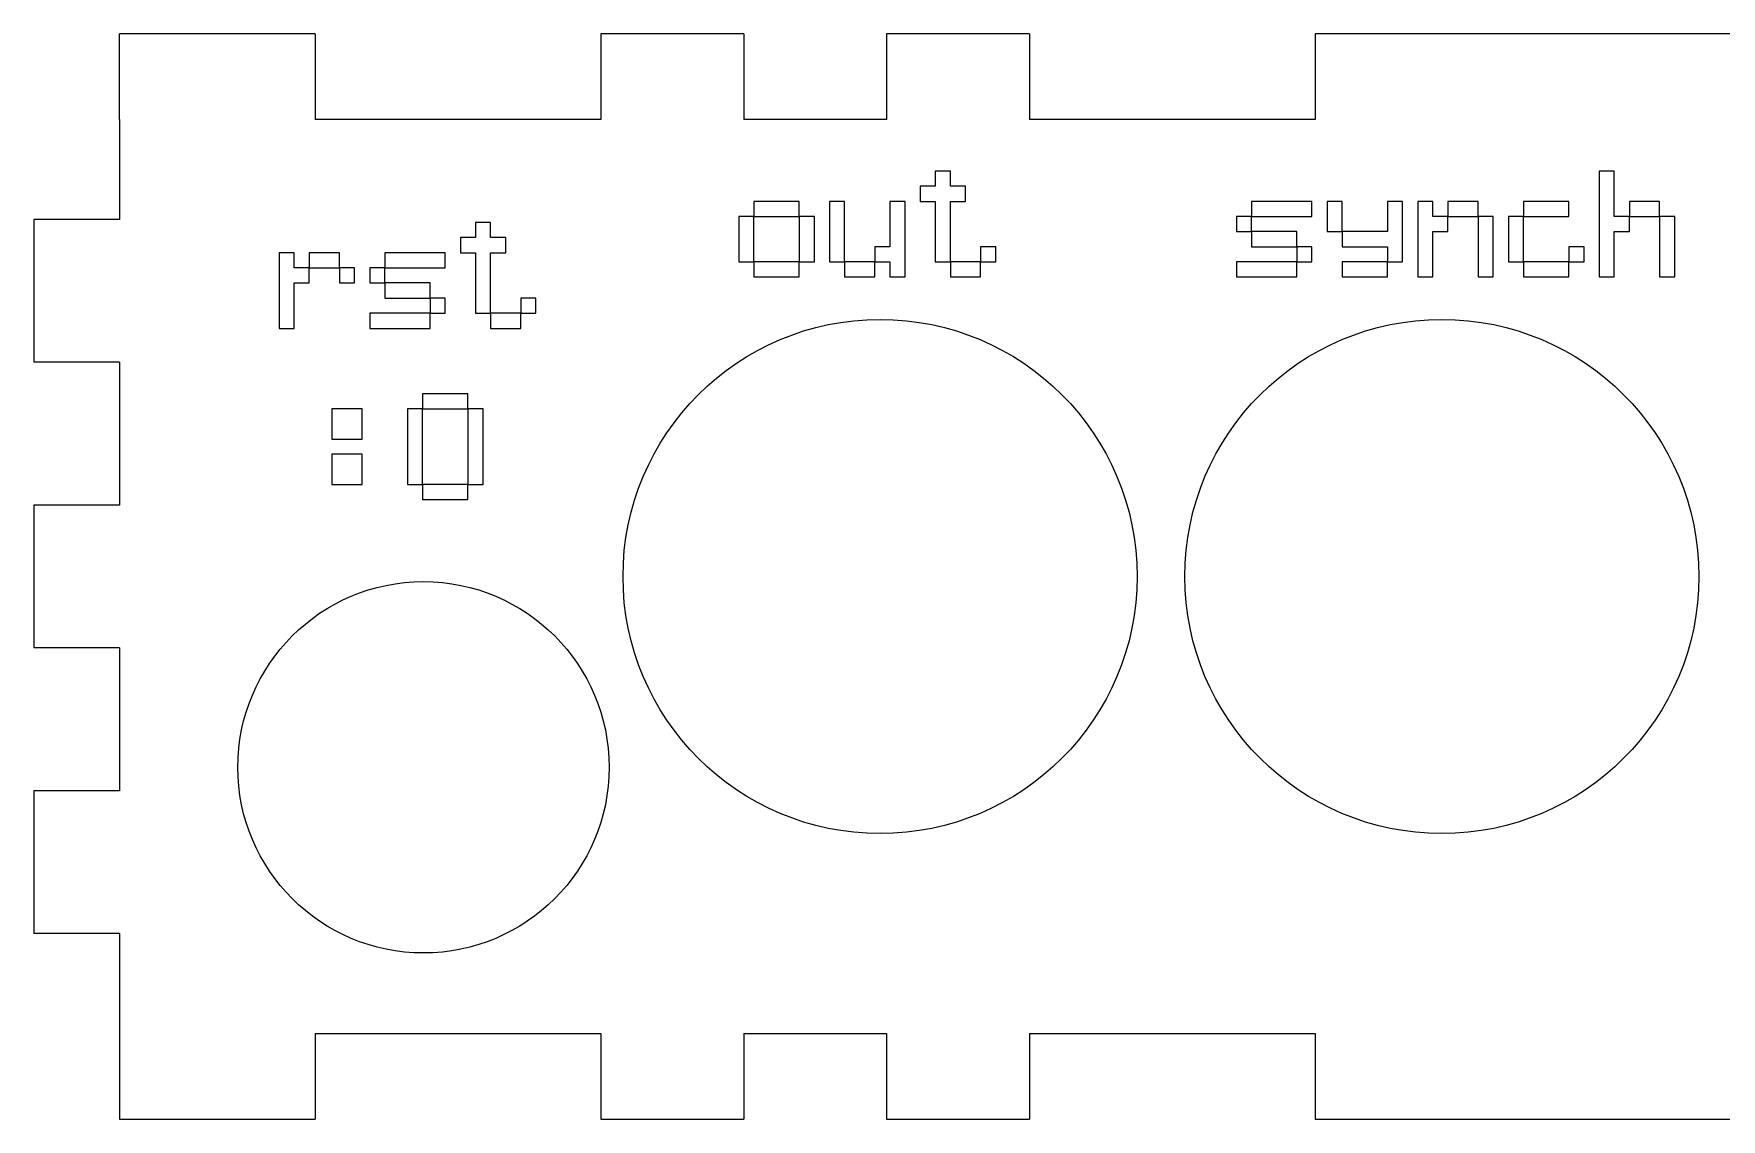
# Model space of a CAD drawing. Header units: centimetres. Extents: x -16.5 to 12.7, y -11 to 12.4.
# Drawn here: x 2.2 to 8.1, y -3.13 to 0.67 of the extents above; entities that cross this region are included whole.
import ezdxf

# ---------------------------------------------------------------- set-up
doc = ezdxf.new("R2010")
doc.units = ezdxf.units.CM
doc.header["$MEASUREMENT"] = 0
doc.layers.add('Layer 1', color=7, linetype='Continuous')

msp = doc.modelspace()

# ---------------------------------------------------------------- linework, layer by layer
at = {"layer": 'Layer 1', "color": 242, "lineweight": 9}
for centre, major_axis, ratio in [((5.16013, -1.23211), (0.90001, 0), 0.9999889), ((7.12687, -1.23211), (0.90001, 0), 0.9999889), ((3.56157, -1.90001), (0.65001, 0), 0.9999846)]:
    msp.add_ellipse(centre, major_axis=major_axis, ratio=ratio, dxfattribs=at)
for points in [[(3.18295, 0.66788), (3.18295, 0.66788), (2.4973, 0.66788), (2.4973, 0.66788)], [(2.4973, 0.36788), (2.4973, 0.36788), (2.4973, 0.66788), (2.4973, 0.66788)], [(3.18295, 0.66788), (3.18295, 0.66788), (3.18295, 0.36788), (3.18295, 0.36788)], [(4.68295, 0.66788), (4.68295, 0.66788), (4.18295, 0.66788), (4.18295, 0.66788)], [(4.18295, 0.66788), (4.18295, 0.66788), (4.18295, 0.36788), (4.18295, 0.36788)], [(4.68295, 0.66788), (4.68295, 0.66788), (4.68295, 0.36788), (4.68295, 0.36788)], [(5.68295, 0.66788), (5.68295, 0.66788), (5.18295, 0.66788), (5.18295, 0.66788)], [(5.18295, 0.66788), (5.18295, 0.66788), (5.18295, 0.36788), (5.18295, 0.36788)], [(5.68295, 0.66788), (5.68295, 0.66788), (5.68295, 0.36788), (5.68295, 0.36788)], [(6.68295, 0.66788), (6.68295, 0.66788), (6.68295, 0.36788), (6.68295, 0.36788)], [(7.18295, 0.66788), (7.18295, 0.66788), (6.68295, 0.66788), (6.68295, 0.66788)], [(7.68295, 0.66788), (7.68295, 0.66788), (7.18295, 0.66788), (7.18295, 0.66788)], [(8.18295, 0.66788), (8.18295, 0.66788), (7.68295, 0.66788), (7.68295, 0.66788)], [(2.4973, 0.36788), (2.4973, 0.36788), (2.4973, 0.01788), (2.4973, 0.01788)], [(3.68295, 0.36788), (3.68295, 0.36788), (3.18295, 0.36788), (3.18295, 0.36788)], [(4.18295, 0.36788), (4.18295, 0.36788), (3.68295, 0.36788), (3.68295, 0.36788)], [(5.18295, 0.36788), (5.18295, 0.36788), (4.68295, 0.36788), (4.68295, 0.36788)], [(6.18295, 0.36788), (6.18295, 0.36788), (5.68295, 0.36788), (5.68295, 0.36788)], [(6.68295, 0.36788), (6.68295, 0.36788), (6.18295, 0.36788), (6.18295, 0.36788)], [(2.49725, 0.01788), (2.49725, 0.01788), (2.19725, 0.01788), (2.19725, 0.01788)], [(2.19729, 0.01788), (2.19729, 0.01788), (2.19729, -0.48212), (2.19729, -0.48212)], [(2.49725, -0.48212), (2.49725, -0.48212), (2.19725, -0.48212), (2.19725, -0.48212)], [(2.4973, -0.48212), (2.4973, -0.48212), (2.4973, -0.98212), (2.4973, -0.98212)], [(2.49725, -0.98212), (2.49725, -0.98212), (2.19725, -0.98212), (2.19725, -0.98212)], [(2.19729, -0.98212), (2.19729, -0.98212), (2.19729, -1.48212), (2.19729, -1.48212)], [(2.49725, -1.48212), (2.49725, -1.48212), (2.19725, -1.48212), (2.19725, -1.48212)], [(2.4973, -1.48212), (2.4973, -1.48212), (2.4973, -1.98212), (2.4973, -1.98212)], [(2.49725, -1.98212), (2.49725, -1.98212), (2.19725, -1.98212), (2.19725, -1.98212)], [(2.19729, -1.98212), (2.19729, -1.98212), (2.19729, -2.48212), (2.19729, -2.48212)], [(2.49725, -2.48212), (2.49725, -2.48212), (2.19725, -2.48212), (2.19725, -2.48212)], [(2.4973, -2.48212), (2.4973, -2.48212), (2.4973, -2.83212), (2.4973, -2.83212)], [(2.4973, -2.83212), (2.4973, -2.83212), (2.4973, -3.13212), (2.4973, -3.13212)], [(3.18295, -2.83212), (3.18295, -2.83212), (4.18295, -2.83212), (4.18295, -2.83212)], [(3.18295, -2.83212), (3.18295, -2.83212), (3.18295, -3.13212), (3.18295, -3.13212)], [(4.18295, -2.83212), (4.18295, -2.83212), (4.18295, -3.13212), (4.18295, -3.13212)], [(4.68297, -2.83212), (4.68297, -2.83212), (5.18295, -2.83212), (5.18295, -2.83212)], [(4.68297, -2.83212), (4.68297, -2.83212), (4.68297, -3.13212), (4.68297, -3.13212)], [(5.18295, -2.83212), (5.18295, -2.83212), (5.18295, -3.13212), (5.18295, -3.13212)], [(5.68295, -2.83212), (5.68295, -2.83212), (6.68295, -2.83212), (6.68295, -2.83212)], [(5.68295, -2.83212), (5.68295, -2.83212), (5.68295, -3.13212), (5.68295, -3.13212)], [(6.68295, -2.83212), (6.68295, -2.83212), (6.68295, -3.13212), (6.68295, -3.13212)], [(2.4973, -3.13212), (2.4973, -3.13212), (3.18295, -3.13212), (3.18295, -3.13212)], [(4.18295, -3.13212), (4.18295, -3.13212), (4.68297, -3.13212), (4.68297, -3.13212)], [(5.18295, -3.13212), (5.18295, -3.13212), (5.68295, -3.13212), (5.68295, -3.13212)], [(6.68295, -3.13212), (6.68295, -3.13212), (8.18295, -3.13212), (8.18295, -3.13212)]]:
    msp.add_open_spline(points, degree=3, dxfattribs=at)
at = {"layer": 'Layer 1', "color": 250, "lineweight": 9}
for points, knots in [([(5.35342, -0.13046), (5.35342, -0.13046), (5.35342, 0.0812), (5.35342, 0.0812), (5.35342, 0.0812), (5.35342, 0.0812), (5.3005, 0.0812), (5.3005, 0.0812), (5.3005, 0.0812), (5.3005, 0.0812), (5.3005, 0.13412), (5.3005, 0.13412), (5.3005, 0.13412), (5.3005, 0.13412), (5.35342, 0.13412), (5.35342, 0.13412), (5.35342, 0.13412), (5.35342, 0.13412), (5.35342, 0.18703), (5.35342, 0.18703), (5.35342, 0.18703), (5.35342, 0.18703), (5.40633, 0.18703), (5.40633, 0.18703), (5.40633, 0.18703), (5.40633, 0.18703), (5.40633, 0.13412), (5.40633, 0.13412), (5.40633, 0.13412), (5.40633, 0.13412), (5.45925, 0.13412), (5.45925, 0.13412), (5.45925, 0.13412), (5.45925, 0.13412), (5.45925, 0.0812), (5.45925, 0.0812), (5.45925, 0.0812), (5.45925, 0.0812), (5.40633, 0.0812), (5.40633, 0.0812), (5.40633, 0.0812), (5.40633, 0.0812), (5.40633, -0.13046), (5.40633, -0.13046), (5.40633, -0.13046), (5.40633, -0.13046), (5.35342, -0.13046), (5.35342, -0.13046)], [0, 0, 0, 0, 0.0769231, 0.0769231, 0.0769231, 0.0769231, 0.1538462, 0.1538462, 0.1538462, 0.1538462, 0.2307692, 0.2307692, 0.2307692, 0.2307692, 0.3076923, 0.3076923, 0.3076923, 0.3076923, 0.3846154, 0.3846154, 0.3846154, 0.3846154, 0.4615385, 0.4615385, 0.4615385, 0.4615385, 0.5384615, 0.5384615, 0.5384615, 0.5384615, 0.6153846, 0.6153846, 0.6153846, 0.6153846, 0.6923077, 0.6923077, 0.6923077, 0.6923077, 0.7692308, 0.7692308, 0.7692308, 0.7692308, 0.8461538, 0.8461538, 0.8461538, 0.8461538, 1, 1, 1, 1]), ([(7.67735, -0.18338), (7.67735, -0.18338), (7.67735, 0.18703), (7.67735, 0.18703), (7.67735, 0.18703), (7.67735, 0.18703), (7.73027, 0.18703), (7.73027, 0.18703), (7.73027, 0.18703), (7.73027, 0.18703), (7.73027, 0.02829), (7.73027, 0.02829), (7.73027, 0.02829), (7.73027, 0.02829), (7.78318, 0.02829), (7.78318, 0.02829), (7.78318, 0.02829), (7.78318, 0.02829), (7.78318, -0.02463), (7.78318, -0.02463), (7.78318, -0.02463), (7.78318, -0.02463), (7.73027, -0.02463), (7.73027, -0.02463), (7.73027, -0.02463), (7.73027, -0.02463), (7.73027, -0.18338), (7.73027, -0.18338), (7.73027, -0.18338), (7.73027, -0.18338), (7.67735, -0.18338), (7.67735, -0.18338)], [0, 0, 0, 0, 0.1111111, 0.1111111, 0.1111111, 0.1111111, 0.2222222, 0.2222222, 0.2222222, 0.2222222, 0.3333333, 0.3333333, 0.3333333, 0.3333333, 0.4444444, 0.4444444, 0.4444444, 0.4444444, 0.5555556, 0.5555556, 0.5555556, 0.5555556, 0.6666667, 0.6666667, 0.6666667, 0.6666667, 0.7777778, 0.7777778, 0.7777778, 0.7777778, 1, 1, 1, 1]), ([(4.71842, 0.02829), (4.71842, 0.02829), (4.71842, 0.0812), (4.71842, 0.0812), (4.71842, 0.0812), (4.71842, 0.0812), (4.87717, 0.0812), (4.87717, 0.0812), (4.87717, 0.0812), (4.87717, 0.0812), (4.87717, 0.02829), (4.87717, 0.02829), (4.87717, 0.02829), (4.87717, 0.02829), (4.71842, 0.02829), (4.71842, 0.02829)], [0, 0, 0, 0, 0.2, 0.2, 0.2, 0.2, 0.4, 0.4, 0.4, 0.4, 0.6, 0.6, 0.6, 0.6, 1, 1, 1, 1]), ([(4.983, -0.13046), (4.983, -0.13046), (4.983, 0.0812), (4.983, 0.0812), (4.983, 0.0812), (4.983, 0.0812), (5.03592, 0.0812), (5.03592, 0.0812), (5.03592, 0.0812), (5.03592, 0.0812), (5.03592, -0.13046), (5.03592, -0.13046), (5.03592, -0.13046), (5.03592, -0.13046), (4.983, -0.13046), (4.983, -0.13046)], [0, 0, 0, 0, 0.2, 0.2, 0.2, 0.2, 0.4, 0.4, 0.4, 0.4, 0.6, 0.6, 0.6, 0.6, 1, 1, 1, 1]), ([(5.19467, -0.18338), (5.19467, -0.18338), (5.19467, -0.13046), (5.19467, -0.13046), (5.19467, -0.13046), (5.19467, -0.13046), (5.14175, -0.13046), (5.14175, -0.13046), (5.14175, -0.13046), (5.14175, -0.13046), (5.14175, -0.07755), (5.14175, -0.07755), (5.14175, -0.07755), (5.14175, -0.07755), (5.19467, -0.07755), (5.19467, -0.07755), (5.19467, -0.07755), (5.19467, -0.07755), (5.19467, 0.0812), (5.19467, 0.0812), (5.19467, 0.0812), (5.19467, 0.0812), (5.24758, 0.0812), (5.24758, 0.0812), (5.24758, 0.0812), (5.24758, 0.0812), (5.24758, -0.18338), (5.24758, -0.18338), (5.24758, -0.18338), (5.24758, -0.18338), (5.19467, -0.18338), (5.19467, -0.18338)], [0, 0, 0, 0, 0.1111111, 0.1111111, 0.1111111, 0.1111111, 0.2222222, 0.2222222, 0.2222222, 0.2222222, 0.3333333, 0.3333333, 0.3333333, 0.3333333, 0.4444444, 0.4444444, 0.4444444, 0.4444444, 0.5555556, 0.5555556, 0.5555556, 0.5555556, 0.6666667, 0.6666667, 0.6666667, 0.6666667, 0.7777778, 0.7777778, 0.7777778, 0.7777778, 1, 1, 1, 1]), ([(6.46027, 0.02829), (6.46027, 0.02829), (6.46027, 0.0812), (6.46027, 0.0812), (6.46027, 0.0812), (6.46027, 0.0812), (6.67193, 0.0812), (6.67193, 0.0812), (6.67193, 0.0812), (6.67193, 0.0812), (6.67193, 0.02829), (6.67193, 0.02829), (6.67193, 0.02829), (6.67193, 0.02829), (6.46027, 0.02829), (6.46027, 0.02829)], [0, 0, 0, 0, 0.2, 0.2, 0.2, 0.2, 0.4, 0.4, 0.4, 0.4, 0.6, 0.6, 0.6, 0.6, 1, 1, 1, 1]), ([(6.72485, -0.02463), (6.72485, -0.02463), (6.72485, 0.0812), (6.72485, 0.0812), (6.72485, 0.0812), (6.72485, 0.0812), (6.77777, 0.0812), (6.77777, 0.0812), (6.77777, 0.0812), (6.77777, 0.0812), (6.77777, -0.02463), (6.77777, -0.02463), (6.77777, -0.02463), (6.77777, -0.02463), (6.72485, -0.02463), (6.72485, -0.02463)], [0, 0, 0, 0, 0.2, 0.2, 0.2, 0.2, 0.4, 0.4, 0.4, 0.4, 0.6, 0.6, 0.6, 0.6, 1, 1, 1, 1]), ([(6.93652, -0.13046), (6.93652, -0.13046), (6.93652, -0.07755), (6.93652, -0.07755), (6.93652, -0.07755), (6.93652, -0.07755), (6.77777, -0.07755), (6.77777, -0.07755), (6.77777, -0.07755), (6.77777, -0.07755), (6.77777, -0.02463), (6.77777, -0.02463), (6.77777, -0.02463), (6.77777, -0.02463), (6.93652, -0.02463), (6.93652, -0.02463), (6.93652, -0.02463), (6.93652, -0.02463), (6.93652, 0.0812), (6.93652, 0.0812), (6.93652, 0.0812), (6.93652, 0.0812), (6.98943, 0.0812), (6.98943, 0.0812), (6.98943, 0.0812), (6.98943, 0.0812), (6.98943, -0.13046), (6.98943, -0.13046), (6.98943, -0.13046), (6.98943, -0.13046), (6.93652, -0.13046), (6.93652, -0.13046)], [0, 0, 0, 0, 0.1111111, 0.1111111, 0.1111111, 0.1111111, 0.2222222, 0.2222222, 0.2222222, 0.2222222, 0.3333333, 0.3333333, 0.3333333, 0.3333333, 0.4444444, 0.4444444, 0.4444444, 0.4444444, 0.5555556, 0.5555556, 0.5555556, 0.5555556, 0.6666667, 0.6666667, 0.6666667, 0.6666667, 0.7777778, 0.7777778, 0.7777778, 0.7777778, 1, 1, 1, 1]), ([(7.04235, -0.18338), (7.04235, -0.18338), (7.04235, 0.0812), (7.04235, 0.0812), (7.04235, 0.0812), (7.04235, 0.0812), (7.09527, 0.0812), (7.09527, 0.0812), (7.09527, 0.0812), (7.09527, 0.0812), (7.09527, 0.02829), (7.09527, 0.02829), (7.09527, 0.02829), (7.09527, 0.02829), (7.14818, 0.02829), (7.14818, 0.02829), (7.14818, 0.02829), (7.14818, 0.02829), (7.14818, -0.02463), (7.14818, -0.02463), (7.14818, -0.02463), (7.14818, -0.02463), (7.09527, -0.02463), (7.09527, -0.02463), (7.09527, -0.02463), (7.09527, -0.02463), (7.09527, -0.18338), (7.09527, -0.18338), (7.09527, -0.18338), (7.09527, -0.18338), (7.04235, -0.18338), (7.04235, -0.18338)], [0, 0, 0, 0, 0.1111111, 0.1111111, 0.1111111, 0.1111111, 0.2222222, 0.2222222, 0.2222222, 0.2222222, 0.3333333, 0.3333333, 0.3333333, 0.3333333, 0.4444444, 0.4444444, 0.4444444, 0.4444444, 0.5555556, 0.5555556, 0.5555556, 0.5555556, 0.6666667, 0.6666667, 0.6666667, 0.6666667, 0.7777778, 0.7777778, 0.7777778, 0.7777778, 1, 1, 1, 1]), ([(7.14818, 0.02829), (7.14818, 0.02829), (7.14818, 0.0812), (7.14818, 0.0812), (7.14818, 0.0812), (7.14818, 0.0812), (7.25402, 0.0812), (7.25402, 0.0812), (7.25402, 0.0812), (7.25402, 0.0812), (7.25402, 0.02829), (7.25402, 0.02829), (7.25402, 0.02829), (7.25402, 0.02829), (7.14818, 0.02829), (7.14818, 0.02829)], [0, 0, 0, 0, 0.2, 0.2, 0.2, 0.2, 0.4, 0.4, 0.4, 0.4, 0.6, 0.6, 0.6, 0.6, 1, 1, 1, 1]), ([(7.41277, 0.02829), (7.41277, 0.02829), (7.41277, 0.0812), (7.41277, 0.0812), (7.41277, 0.0812), (7.41277, 0.0812), (7.57152, 0.0812), (7.57152, 0.0812), (7.57152, 0.0812), (7.57152, 0.0812), (7.57152, 0.02829), (7.57152, 0.02829), (7.57152, 0.02829), (7.57152, 0.02829), (7.41277, 0.02829), (7.41277, 0.02829)], [0, 0, 0, 0, 0.2, 0.2, 0.2, 0.2, 0.4, 0.4, 0.4, 0.4, 0.6, 0.6, 0.6, 0.6, 1, 1, 1, 1]), ([(7.78318, 0.02829), (7.78318, 0.02829), (7.78318, 0.0812), (7.78318, 0.0812), (7.78318, 0.0812), (7.78318, 0.0812), (7.88902, 0.0812), (7.88902, 0.0812), (7.88902, 0.0812), (7.88902, 0.0812), (7.88902, 0.02829), (7.88902, 0.02829), (7.88902, 0.02829), (7.88902, 0.02829), (7.78318, 0.02829), (7.78318, 0.02829)], [0, 0, 0, 0, 0.2, 0.2, 0.2, 0.2, 0.4, 0.4, 0.4, 0.4, 0.6, 0.6, 0.6, 0.6, 1, 1, 1, 1]), ([(3.74387, -0.31046), (3.74387, -0.31046), (3.74387, -0.0988), (3.74387, -0.0988), (3.74387, -0.0988), (3.74387, -0.0988), (3.69095, -0.0988), (3.69095, -0.0988), (3.69095, -0.0988), (3.69095, -0.0988), (3.69095, -0.04588), (3.69095, -0.04588), (3.69095, -0.04588), (3.69095, -0.04588), (3.74387, -0.04588), (3.74387, -0.04588), (3.74387, -0.04588), (3.74387, -0.04588), (3.74387, 0.00703), (3.74387, 0.00703), (3.74387, 0.00703), (3.74387, 0.00703), (3.79678, 0.00703), (3.79678, 0.00703), (3.79678, 0.00703), (3.79678, 0.00703), (3.79678, -0.04588), (3.79678, -0.04588), (3.79678, -0.04588), (3.79678, -0.04588), (3.8497, -0.04588), (3.8497, -0.04588), (3.8497, -0.04588), (3.8497, -0.04588), (3.8497, -0.0988), (3.8497, -0.0988), (3.8497, -0.0988), (3.8497, -0.0988), (3.79678, -0.0988), (3.79678, -0.0988), (3.79678, -0.0988), (3.79678, -0.0988), (3.79678, -0.31046), (3.79678, -0.31046), (3.79678, -0.31046), (3.79678, -0.31046), (3.74387, -0.31046), (3.74387, -0.31046)], [0, 0, 0, 0, 0.0769231, 0.0769231, 0.0769231, 0.0769231, 0.1538462, 0.1538462, 0.1538462, 0.1538462, 0.2307692, 0.2307692, 0.2307692, 0.2307692, 0.3076923, 0.3076923, 0.3076923, 0.3076923, 0.3846154, 0.3846154, 0.3846154, 0.3846154, 0.4615385, 0.4615385, 0.4615385, 0.4615385, 0.5384615, 0.5384615, 0.5384615, 0.5384615, 0.6153846, 0.6153846, 0.6153846, 0.6153846, 0.6923077, 0.6923077, 0.6923077, 0.6923077, 0.7692308, 0.7692308, 0.7692308, 0.7692308, 0.8461538, 0.8461538, 0.8461538, 0.8461538, 1, 1, 1, 1]), ([(4.6655, -0.13046), (4.6655, -0.13046), (4.6655, 0.02829), (4.6655, 0.02829), (4.6655, 0.02829), (4.6655, 0.02829), (4.71842, 0.02829), (4.71842, 0.02829), (4.71842, 0.02829), (4.71842, 0.02829), (4.71842, -0.13046), (4.71842, -0.13046), (4.71842, -0.13046), (4.71842, -0.13046), (4.6655, -0.13046), (4.6655, -0.13046)], [0, 0, 0, 0, 0.2, 0.2, 0.2, 0.2, 0.4, 0.4, 0.4, 0.4, 0.6, 0.6, 0.6, 0.6, 1, 1, 1, 1]), ([(4.87717, -0.13046), (4.87717, -0.13046), (4.87717, 0.02829), (4.87717, 0.02829), (4.87717, 0.02829), (4.87717, 0.02829), (4.93008, 0.02829), (4.93008, 0.02829), (4.93008, 0.02829), (4.93008, 0.02829), (4.93008, -0.13046), (4.93008, -0.13046), (4.93008, -0.13046), (4.93008, -0.13046), (4.87717, -0.13046), (4.87717, -0.13046)], [0, 0, 0, 0, 0.2, 0.2, 0.2, 0.2, 0.4, 0.4, 0.4, 0.4, 0.6, 0.6, 0.6, 0.6, 1, 1, 1, 1]), ([(6.40735, -0.02463), (6.40735, -0.02463), (6.40735, 0.02829), (6.40735, 0.02829), (6.40735, 0.02829), (6.40735, 0.02829), (6.46027, 0.02829), (6.46027, 0.02829), (6.46027, 0.02829), (6.46027, 0.02829), (6.46027, -0.02463), (6.46027, -0.02463), (6.46027, -0.02463), (6.46027, -0.02463), (6.40735, -0.02463), (6.40735, -0.02463)], [0, 0, 0, 0, 0.2, 0.2, 0.2, 0.2, 0.4, 0.4, 0.4, 0.4, 0.6, 0.6, 0.6, 0.6, 1, 1, 1, 1]), ([(7.25402, -0.18338), (7.25402, -0.18338), (7.25402, 0.02829), (7.25402, 0.02829), (7.25402, 0.02829), (7.25402, 0.02829), (7.30693, 0.02829), (7.30693, 0.02829), (7.30693, 0.02829), (7.30693, 0.02829), (7.30693, -0.18338), (7.30693, -0.18338), (7.30693, -0.18338), (7.30693, -0.18338), (7.25402, -0.18338), (7.25402, -0.18338)], [0, 0, 0, 0, 0.2, 0.2, 0.2, 0.2, 0.4, 0.4, 0.4, 0.4, 0.6, 0.6, 0.6, 0.6, 1, 1, 1, 1]), ([(7.35985, -0.13046), (7.35985, -0.13046), (7.35985, 0.02829), (7.35985, 0.02829), (7.35985, 0.02829), (7.35985, 0.02829), (7.41277, 0.02829), (7.41277, 0.02829), (7.41277, 0.02829), (7.41277, 0.02829), (7.41277, -0.13046), (7.41277, -0.13046), (7.41277, -0.13046), (7.41277, -0.13046), (7.35985, -0.13046), (7.35985, -0.13046)], [0, 0, 0, 0, 0.2, 0.2, 0.2, 0.2, 0.4, 0.4, 0.4, 0.4, 0.6, 0.6, 0.6, 0.6, 1, 1, 1, 1]), ([(7.88902, -0.18338), (7.88902, -0.18338), (7.88902, 0.02829), (7.88902, 0.02829), (7.88902, 0.02829), (7.88902, 0.02829), (7.94193, 0.02829), (7.94193, 0.02829), (7.94193, 0.02829), (7.94193, 0.02829), (7.94193, -0.18338), (7.94193, -0.18338), (7.94193, -0.18338), (7.94193, -0.18338), (7.88902, -0.18338), (7.88902, -0.18338)], [0, 0, 0, 0, 0.2, 0.2, 0.2, 0.2, 0.4, 0.4, 0.4, 0.4, 0.6, 0.6, 0.6, 0.6, 1, 1, 1, 1]), ([(6.46027, -0.07755), (6.46027, -0.07755), (6.46027, -0.02463), (6.46027, -0.02463), (6.46027, -0.02463), (6.46027, -0.02463), (6.61902, -0.02463), (6.61902, -0.02463), (6.61902, -0.02463), (6.61902, -0.02463), (6.61902, -0.07755), (6.61902, -0.07755), (6.61902, -0.07755), (6.61902, -0.07755), (6.46027, -0.07755), (6.46027, -0.07755)], [0, 0, 0, 0, 0.2, 0.2, 0.2, 0.2, 0.4, 0.4, 0.4, 0.4, 0.6, 0.6, 0.6, 0.6, 1, 1, 1, 1]), ([(3.05595, -0.36338), (3.05595, -0.36338), (3.05595, -0.0988), (3.05595, -0.0988), (3.05595, -0.0988), (3.05595, -0.0988), (3.10887, -0.0988), (3.10887, -0.0988), (3.10887, -0.0988), (3.10887, -0.0988), (3.10887, -0.15171), (3.10887, -0.15171), (3.10887, -0.15171), (3.10887, -0.15171), (3.16178, -0.15171), (3.16178, -0.15171), (3.16178, -0.15171), (3.16178, -0.15171), (3.16178, -0.20463), (3.16178, -0.20463), (3.16178, -0.20463), (3.16178, -0.20463), (3.10887, -0.20463), (3.10887, -0.20463), (3.10887, -0.20463), (3.10887, -0.20463), (3.10887, -0.36338), (3.10887, -0.36338), (3.10887, -0.36338), (3.10887, -0.36338), (3.05595, -0.36338), (3.05595, -0.36338)], [0, 0, 0, 0, 0.1111111, 0.1111111, 0.1111111, 0.1111111, 0.2222222, 0.2222222, 0.2222222, 0.2222222, 0.3333333, 0.3333333, 0.3333333, 0.3333333, 0.4444444, 0.4444444, 0.4444444, 0.4444444, 0.5555556, 0.5555556, 0.5555556, 0.5555556, 0.6666667, 0.6666667, 0.6666667, 0.6666667, 0.7777778, 0.7777778, 0.7777778, 0.7777778, 1, 1, 1, 1]), ([(3.16178, -0.15171), (3.16178, -0.15171), (3.16178, -0.0988), (3.16178, -0.0988), (3.16178, -0.0988), (3.16178, -0.0988), (3.26762, -0.0988), (3.26762, -0.0988), (3.26762, -0.0988), (3.26762, -0.0988), (3.26762, -0.15171), (3.26762, -0.15171), (3.26762, -0.15171), (3.26762, -0.15171), (3.16178, -0.15171), (3.16178, -0.15171)], [0, 0, 0, 0, 0.2, 0.2, 0.2, 0.2, 0.4, 0.4, 0.4, 0.4, 0.6, 0.6, 0.6, 0.6, 1, 1, 1, 1]), ([(3.42637, -0.15171), (3.42637, -0.15171), (3.42637, -0.0988), (3.42637, -0.0988), (3.42637, -0.0988), (3.42637, -0.0988), (3.63803, -0.0988), (3.63803, -0.0988), (3.63803, -0.0988), (3.63803, -0.0988), (3.63803, -0.15171), (3.63803, -0.15171), (3.63803, -0.15171), (3.63803, -0.15171), (3.42637, -0.15171), (3.42637, -0.15171)], [0, 0, 0, 0, 0.2, 0.2, 0.2, 0.2, 0.4, 0.4, 0.4, 0.4, 0.6, 0.6, 0.6, 0.6, 1, 1, 1, 1]), ([(5.51217, -0.13046), (5.51217, -0.13046), (5.51217, -0.07755), (5.51217, -0.07755), (5.51217, -0.07755), (5.51217, -0.07755), (5.56508, -0.07755), (5.56508, -0.07755), (5.56508, -0.07755), (5.56508, -0.07755), (5.56508, -0.13046), (5.56508, -0.13046), (5.56508, -0.13046), (5.56508, -0.13046), (5.51217, -0.13046), (5.51217, -0.13046)], [0, 0, 0, 0, 0.2, 0.2, 0.2, 0.2, 0.4, 0.4, 0.4, 0.4, 0.6, 0.6, 0.6, 0.6, 1, 1, 1, 1]), ([(6.61902, -0.13046), (6.61902, -0.13046), (6.61902, -0.07755), (6.61902, -0.07755), (6.61902, -0.07755), (6.61902, -0.07755), (6.67193, -0.07755), (6.67193, -0.07755), (6.67193, -0.07755), (6.67193, -0.07755), (6.67193, -0.13046), (6.67193, -0.13046), (6.67193, -0.13046), (6.67193, -0.13046), (6.61902, -0.13046), (6.61902, -0.13046)], [0, 0, 0, 0, 0.2, 0.2, 0.2, 0.2, 0.4, 0.4, 0.4, 0.4, 0.6, 0.6, 0.6, 0.6, 1, 1, 1, 1]), ([(7.57152, -0.13046), (7.57152, -0.13046), (7.57152, -0.07755), (7.57152, -0.07755), (7.57152, -0.07755), (7.57152, -0.07755), (7.62443, -0.07755), (7.62443, -0.07755), (7.62443, -0.07755), (7.62443, -0.07755), (7.62443, -0.13046), (7.62443, -0.13046), (7.62443, -0.13046), (7.62443, -0.13046), (7.57152, -0.13046), (7.57152, -0.13046)], [0, 0, 0, 0, 0.2, 0.2, 0.2, 0.2, 0.4, 0.4, 0.4, 0.4, 0.6, 0.6, 0.6, 0.6, 1, 1, 1, 1]), ([(3.26762, -0.20463), (3.26762, -0.20463), (3.26762, -0.15171), (3.26762, -0.15171), (3.26762, -0.15171), (3.26762, -0.15171), (3.32053, -0.15171), (3.32053, -0.15171), (3.32053, -0.15171), (3.32053, -0.15171), (3.32053, -0.20463), (3.32053, -0.20463), (3.32053, -0.20463), (3.32053, -0.20463), (3.26762, -0.20463), (3.26762, -0.20463)], [0, 0, 0, 0, 0.2, 0.2, 0.2, 0.2, 0.4, 0.4, 0.4, 0.4, 0.6, 0.6, 0.6, 0.6, 1, 1, 1, 1]), ([(3.37345, -0.20463), (3.37345, -0.20463), (3.37345, -0.15171), (3.37345, -0.15171), (3.37345, -0.15171), (3.37345, -0.15171), (3.42637, -0.15171), (3.42637, -0.15171), (3.42637, -0.15171), (3.42637, -0.15171), (3.42637, -0.20463), (3.42637, -0.20463), (3.42637, -0.20463), (3.42637, -0.20463), (3.37345, -0.20463), (3.37345, -0.20463)], [0, 0, 0, 0, 0.2, 0.2, 0.2, 0.2, 0.4, 0.4, 0.4, 0.4, 0.6, 0.6, 0.6, 0.6, 1, 1, 1, 1]), ([(4.71842, -0.18338), (4.71842, -0.18338), (4.71842, -0.13046), (4.71842, -0.13046), (4.71842, -0.13046), (4.71842, -0.13046), (4.87717, -0.13046), (4.87717, -0.13046), (4.87717, -0.13046), (4.87717, -0.13046), (4.87717, -0.18338), (4.87717, -0.18338), (4.87717, -0.18338), (4.87717, -0.18338), (4.71842, -0.18338), (4.71842, -0.18338)], [0, 0, 0, 0, 0.2, 0.2, 0.2, 0.2, 0.4, 0.4, 0.4, 0.4, 0.6, 0.6, 0.6, 0.6, 1, 1, 1, 1]), ([(5.03592, -0.18338), (5.03592, -0.18338), (5.03592, -0.13046), (5.03592, -0.13046), (5.03592, -0.13046), (5.03592, -0.13046), (5.14175, -0.13046), (5.14175, -0.13046), (5.14175, -0.13046), (5.14175, -0.13046), (5.14175, -0.18338), (5.14175, -0.18338), (5.14175, -0.18338), (5.14175, -0.18338), (5.03592, -0.18338), (5.03592, -0.18338)], [0, 0, 0, 0, 0.2, 0.2, 0.2, 0.2, 0.4, 0.4, 0.4, 0.4, 0.6, 0.6, 0.6, 0.6, 1, 1, 1, 1]), ([(5.40633, -0.18338), (5.40633, -0.18338), (5.40633, -0.13046), (5.40633, -0.13046), (5.40633, -0.13046), (5.40633, -0.13046), (5.51217, -0.13046), (5.51217, -0.13046), (5.51217, -0.13046), (5.51217, -0.13046), (5.51217, -0.18338), (5.51217, -0.18338), (5.51217, -0.18338), (5.51217, -0.18338), (5.40633, -0.18338), (5.40633, -0.18338)], [0, 0, 0, 0, 0.2, 0.2, 0.2, 0.2, 0.4, 0.4, 0.4, 0.4, 0.6, 0.6, 0.6, 0.6, 1, 1, 1, 1]), ([(6.40735, -0.18338), (6.40735, -0.18338), (6.40735, -0.13046), (6.40735, -0.13046), (6.40735, -0.13046), (6.40735, -0.13046), (6.61902, -0.13046), (6.61902, -0.13046), (6.61902, -0.13046), (6.61902, -0.13046), (6.61902, -0.18338), (6.61902, -0.18338), (6.61902, -0.18338), (6.61902, -0.18338), (6.40735, -0.18338), (6.40735, -0.18338)], [0, 0, 0, 0, 0.2, 0.2, 0.2, 0.2, 0.4, 0.4, 0.4, 0.4, 0.6, 0.6, 0.6, 0.6, 1, 1, 1, 1]), ([(6.77777, -0.18338), (6.77777, -0.18338), (6.77777, -0.13046), (6.77777, -0.13046), (6.77777, -0.13046), (6.77777, -0.13046), (6.93652, -0.13046), (6.93652, -0.13046), (6.93652, -0.13046), (6.93652, -0.13046), (6.93652, -0.18338), (6.93652, -0.18338), (6.93652, -0.18338), (6.93652, -0.18338), (6.77777, -0.18338), (6.77777, -0.18338)], [0, 0, 0, 0, 0.2, 0.2, 0.2, 0.2, 0.4, 0.4, 0.4, 0.4, 0.6, 0.6, 0.6, 0.6, 1, 1, 1, 1]), ([(7.41277, -0.18338), (7.41277, -0.18338), (7.41277, -0.13046), (7.41277, -0.13046), (7.41277, -0.13046), (7.41277, -0.13046), (7.57152, -0.13046), (7.57152, -0.13046), (7.57152, -0.13046), (7.57152, -0.13046), (7.57152, -0.18338), (7.57152, -0.18338), (7.57152, -0.18338), (7.57152, -0.18338), (7.41277, -0.18338), (7.41277, -0.18338)], [0, 0, 0, 0, 0.2, 0.2, 0.2, 0.2, 0.4, 0.4, 0.4, 0.4, 0.6, 0.6, 0.6, 0.6, 1, 1, 1, 1]), ([(3.42637, -0.25755), (3.42637, -0.25755), (3.42637, -0.20463), (3.42637, -0.20463), (3.42637, -0.20463), (3.42637, -0.20463), (3.58512, -0.20463), (3.58512, -0.20463), (3.58512, -0.20463), (3.58512, -0.20463), (3.58512, -0.25755), (3.58512, -0.25755), (3.58512, -0.25755), (3.58512, -0.25755), (3.42637, -0.25755), (3.42637, -0.25755)], [0, 0, 0, 0, 0.2, 0.2, 0.2, 0.2, 0.4, 0.4, 0.4, 0.4, 0.6, 0.6, 0.6, 0.6, 1, 1, 1, 1]), ([(3.58512, -0.31046), (3.58512, -0.31046), (3.58512, -0.25755), (3.58512, -0.25755), (3.58512, -0.25755), (3.58512, -0.25755), (3.63803, -0.25755), (3.63803, -0.25755), (3.63803, -0.25755), (3.63803, -0.25755), (3.63803, -0.31046), (3.63803, -0.31046), (3.63803, -0.31046), (3.63803, -0.31046), (3.58512, -0.31046), (3.58512, -0.31046)], [0, 0, 0, 0, 0.2, 0.2, 0.2, 0.2, 0.4, 0.4, 0.4, 0.4, 0.6, 0.6, 0.6, 0.6, 1, 1, 1, 1]), ([(3.90262, -0.31046), (3.90262, -0.31046), (3.90262, -0.25755), (3.90262, -0.25755), (3.90262, -0.25755), (3.90262, -0.25755), (3.95553, -0.25755), (3.95553, -0.25755), (3.95553, -0.25755), (3.95553, -0.25755), (3.95553, -0.31046), (3.95553, -0.31046), (3.95553, -0.31046), (3.95553, -0.31046), (3.90262, -0.31046), (3.90262, -0.31046)], [0, 0, 0, 0, 0.2, 0.2, 0.2, 0.2, 0.4, 0.4, 0.4, 0.4, 0.6, 0.6, 0.6, 0.6, 1, 1, 1, 1]), ([(3.37345, -0.36338), (3.37345, -0.36338), (3.37345, -0.31046), (3.37345, -0.31046), (3.37345, -0.31046), (3.37345, -0.31046), (3.58512, -0.31046), (3.58512, -0.31046), (3.58512, -0.31046), (3.58512, -0.31046), (3.58512, -0.36338), (3.58512, -0.36338), (3.58512, -0.36338), (3.58512, -0.36338), (3.37345, -0.36338), (3.37345, -0.36338)], [0, 0, 0, 0, 0.2, 0.2, 0.2, 0.2, 0.4, 0.4, 0.4, 0.4, 0.6, 0.6, 0.6, 0.6, 1, 1, 1, 1]), ([(3.79678, -0.36338), (3.79678, -0.36338), (3.79678, -0.31046), (3.79678, -0.31046), (3.79678, -0.31046), (3.79678, -0.31046), (3.90262, -0.31046), (3.90262, -0.31046), (3.90262, -0.31046), (3.90262, -0.31046), (3.90262, -0.36338), (3.90262, -0.36338), (3.90262, -0.36338), (3.90262, -0.36338), (3.79678, -0.36338), (3.79678, -0.36338)], [0, 0, 0, 0, 0.2, 0.2, 0.2, 0.2, 0.4, 0.4, 0.4, 0.4, 0.6, 0.6, 0.6, 0.6, 1, 1, 1, 1]), ([(3.24116, -0.75142), (3.24116, -0.75142), (3.24116, -0.64559), (3.24116, -0.64559), (3.24116, -0.64559), (3.24116, -0.64559), (3.34699, -0.64559), (3.34699, -0.64559), (3.34699, -0.64559), (3.34699, -0.64559), (3.34699, -0.75142), (3.34699, -0.75142), (3.34699, -0.75142), (3.34699, -0.75142), (3.24116, -0.75142), (3.24116, -0.75142)], [0, 0, 0, 0, 0.2, 0.2, 0.2, 0.2, 0.4, 0.4, 0.4, 0.4, 0.6, 0.6, 0.6, 0.6, 1, 1, 1, 1]), ([(3.50574, -0.91017), (3.50574, -0.91017), (3.50574, -0.64559), (3.50574, -0.64559), (3.50574, -0.64559), (3.50574, -0.64559), (3.55866, -0.64559), (3.55866, -0.64559), (3.55866, -0.64559), (3.55866, -0.64559), (3.55866, -0.91017), (3.55866, -0.91017), (3.55866, -0.91017), (3.55866, -0.91017), (3.50574, -0.91017), (3.50574, -0.91017)], [0, 0, 0, 0, 0.2, 0.2, 0.2, 0.2, 0.4, 0.4, 0.4, 0.4, 0.6, 0.6, 0.6, 0.6, 1, 1, 1, 1]), ([(3.55866, -0.64559), (3.55866, -0.64559), (3.55866, -0.59268), (3.55866, -0.59268), (3.55866, -0.59268), (3.55866, -0.59268), (3.71741, -0.59268), (3.71741, -0.59268), (3.71741, -0.59268), (3.71741, -0.59268), (3.71741, -0.64559), (3.71741, -0.64559), (3.71741, -0.64559), (3.71741, -0.64559), (3.55866, -0.64559), (3.55866, -0.64559)], [0, 0, 0, 0, 0.2, 0.2, 0.2, 0.2, 0.4, 0.4, 0.4, 0.4, 0.6, 0.6, 0.6, 0.6, 1, 1, 1, 1]), ([(3.71741, -0.91017), (3.71741, -0.91017), (3.71741, -0.64559), (3.71741, -0.64559), (3.71741, -0.64559), (3.71741, -0.64559), (3.77032, -0.64559), (3.77032, -0.64559), (3.77032, -0.64559), (3.77032, -0.64559), (3.77032, -0.91017), (3.77032, -0.91017), (3.77032, -0.91017), (3.77032, -0.91017), (3.71741, -0.91017), (3.71741, -0.91017)], [0, 0, 0, 0, 0.2, 0.2, 0.2, 0.2, 0.4, 0.4, 0.4, 0.4, 0.6, 0.6, 0.6, 0.6, 1, 1, 1, 1]), ([(3.24116, -0.91017), (3.24116, -0.91017), (3.24116, -0.80434), (3.24116, -0.80434), (3.24116, -0.80434), (3.24116, -0.80434), (3.34699, -0.80434), (3.34699, -0.80434), (3.34699, -0.80434), (3.34699, -0.80434), (3.34699, -0.91017), (3.34699, -0.91017), (3.34699, -0.91017), (3.34699, -0.91017), (3.24116, -0.91017), (3.24116, -0.91017)], [0, 0, 0, 0, 0.2, 0.2, 0.2, 0.2, 0.4, 0.4, 0.4, 0.4, 0.6, 0.6, 0.6, 0.6, 1, 1, 1, 1]), ([(3.55866, -0.96309), (3.55866, -0.96309), (3.55866, -0.91017), (3.55866, -0.91017), (3.55866, -0.91017), (3.55866, -0.91017), (3.71741, -0.91017), (3.71741, -0.91017), (3.71741, -0.91017), (3.71741, -0.91017), (3.71741, -0.96309), (3.71741, -0.96309), (3.71741, -0.96309), (3.71741, -0.96309), (3.55866, -0.96309), (3.55866, -0.96309)], [0, 0, 0, 0, 0.2, 0.2, 0.2, 0.2, 0.4, 0.4, 0.4, 0.4, 0.6, 0.6, 0.6, 0.6, 1, 1, 1, 1])]:
    msp.add_open_spline(points, degree=3, knots=knots, dxfattribs=at)

doc.saveas('drawing.dxf')
